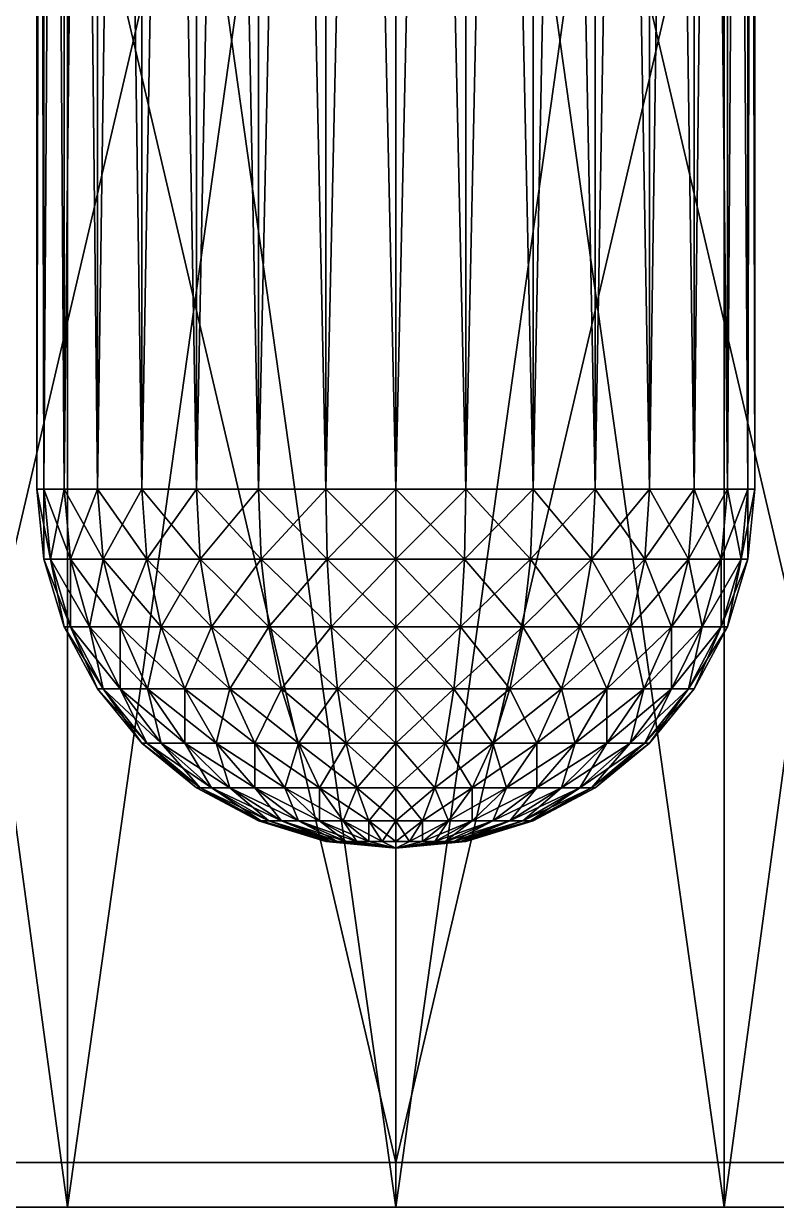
# Model space of a CAD drawing. Header units: millimetres. Extents: x -510 to 550, y -577 to 577.
# Drawn here: x -406.6 to -373, y -452 to -399.3 of the extents above; entities that cross this region are included whole.
import ezdxf

# ---------------------------------------------------------------- set-up
doc = ezdxf.new("R2010")
doc.units = ezdxf.units.MM
for name, color, linetype, true_color in [('structure_right_rear_axle', 7, 'Continuous', 0x5c6b75), ('wheel_rear_right_visual_0', 7, 'Continuous', 0x14171a), ('wheel_rear_right_visual_1', 7, 'Continuous', 0x7a858c)]:
    doc.layers.add(name, color=color, linetype=linetype, true_color=true_color)

msp = doc.modelspace()

# ---------------------------------------------------------------- linework, layer by layer
at = {"layer": 'structure_right_rear_axle', "true_color": 0x5c6b75}
for points in [[(-405.693, -420, -283.121), (-406, -420, -280), (-406, -280, -280)], [(-405.693, -420, -283.121), (-406, -280, -280), (-405.693, -280, -283.121)], [(-406, -420, -280), (-405.693, -420, -276.879), (-405.693, -280, -276.879)], [(-406, -420, -280), (-405.693, -280, -276.879), (-406, -280, -280)], [(-404.782, -420, -286.123), (-405.693, -420, -283.121), (-405.693, -280, -283.121)], [(-404.782, -420, -286.123), (-405.693, -280, -283.121), (-404.782, -280, -286.123)], [(-405.693, -420, -276.879), (-404.782, -420, -273.877), (-404.782, -280, -273.877)], [(-405.693, -420, -276.879), (-404.782, -280, -273.877), (-405.693, -280, -276.879)], [(-403.304, -420, -288.889), (-404.782, -420, -286.123), (-404.782, -280, -286.123)], [(-403.304, -420, -288.889), (-404.782, -280, -286.123), (-403.304, -280, -288.889)], [(-404.782, -420, -273.877), (-403.304, -420, -271.111), (-403.304, -280, -271.111)], [(-404.782, -420, -273.877), (-403.304, -280, -271.111), (-404.782, -280, -273.877)], [(-401.314, -420, -291.314), (-403.304, -420, -288.889), (-403.304, -280, -288.889)], [(-401.314, -420, -291.314), (-403.304, -280, -288.889), (-401.314, -280, -291.314)], [(-403.304, -420, -271.111), (-401.314, -420, -268.686), (-401.314, -280, -268.686)], [(-403.304, -420, -271.111), (-401.314, -280, -268.686), (-403.304, -280, -271.111)], [(-398.889, -420, -293.304), (-401.314, -420, -291.314), (-401.314, -280, -291.314)], [(-398.889, -420, -293.304), (-401.314, -280, -291.314), (-398.889, -280, -293.304)], [(-401.314, -420, -268.686), (-398.889, -420, -266.696), (-398.889, -280, -266.696)], [(-401.314, -420, -268.686), (-398.889, -280, -266.696), (-401.314, -280, -268.686)], [(-396.123, -420, -294.782), (-398.889, -420, -293.304), (-398.889, -280, -293.304)], [(-396.123, -420, -294.782), (-398.889, -280, -293.304), (-396.123, -280, -294.782)], [(-398.889, -420, -266.696), (-396.123, -420, -265.218), (-396.123, -280, -265.218)], [(-398.889, -420, -266.696), (-396.123, -280, -265.218), (-398.889, -280, -266.696)], [(-393.121, -420, -295.693), (-396.123, -420, -294.782), (-396.123, -280, -294.782)], [(-393.121, -420, -295.693), (-396.123, -280, -294.782), (-393.121, -280, -295.693)], [(-396.123, -420, -265.218), (-393.121, -420, -264.307), (-393.121, -280, -264.307)], [(-396.123, -420, -265.218), (-393.121, -280, -264.307), (-396.123, -280, -265.218)], [(-390, -420, -296), (-393.121, -420, -295.693), (-393.121, -280, -295.693)], [(-390, -420, -296), (-393.121, -280, -295.693), (-390, -280, -296)], [(-393.121, -420, -264.307), (-390, -420, -264), (-390, -280, -264)], [(-393.121, -420, -264.307), (-390, -280, -264), (-393.121, -280, -264.307)], [(-386.879, -420, -295.693), (-390, -420, -296), (-390, -280, -296)], [(-386.879, -420, -295.693), (-390, -280, -296), (-386.879, -280, -295.693)], [(-390, -420, -264), (-386.879, -420, -264.307), (-386.879, -280, -264.307)], [(-390, -420, -264), (-386.879, -280, -264.307), (-390, -280, -264)], [(-383.877, -420, -294.782), (-386.879, -420, -295.693), (-386.879, -280, -295.693)], [(-383.877, -420, -294.782), (-386.879, -280, -295.693), (-383.877, -280, -294.782)], [(-386.879, -420, -264.307), (-383.877, -420, -265.218), (-383.877, -280, -265.218)], [(-386.879, -420, -264.307), (-383.877, -280, -265.218), (-386.879, -280, -264.307)], [(-381.111, -420, -293.304), (-383.877, -420, -294.782), (-383.877, -280, -294.782)], [(-381.111, -420, -293.304), (-383.877, -280, -294.782), (-381.111, -280, -293.304)], [(-383.877, -420, -265.218), (-381.111, -420, -266.696), (-381.111, -280, -266.696)], [(-383.877, -420, -265.218), (-381.111, -280, -266.696), (-383.877, -280, -265.218)], [(-378.686, -420, -291.314), (-381.111, -420, -293.304), (-381.111, -280, -293.304)], [(-378.686, -420, -291.314), (-381.111, -280, -293.304), (-378.686, -280, -291.314)], [(-381.111, -420, -266.696), (-378.686, -420, -268.686), (-378.686, -280, -268.686)], [(-381.111, -420, -266.696), (-378.686, -280, -268.686), (-381.111, -280, -266.696)], [(-376.696, -420, -288.889), (-378.686, -420, -291.314), (-378.686, -280, -291.314)], [(-376.696, -420, -288.889), (-378.686, -280, -291.314), (-376.696, -280, -288.889)], [(-378.686, -420, -268.686), (-376.696, -420, -271.111), (-376.696, -280, -271.111)], [(-378.686, -420, -268.686), (-376.696, -280, -271.111), (-378.686, -280, -268.686)], [(-375.218, -420, -286.123), (-376.696, -420, -288.889), (-376.696, -280, -288.889)], [(-375.218, -420, -286.123), (-376.696, -280, -288.889), (-375.218, -280, -286.123)], [(-376.696, -420, -271.111), (-375.218, -420, -273.877), (-375.218, -280, -273.877)], [(-376.696, -420, -271.111), (-375.218, -280, -273.877), (-376.696, -280, -271.111)], [(-374.307, -420, -283.121), (-375.218, -420, -286.123), (-375.218, -280, -286.123)], [(-374.307, -420, -283.121), (-375.218, -280, -286.123), (-374.307, -280, -283.121)], [(-375.218, -420, -273.877), (-374.307, -420, -276.879), (-374.307, -280, -276.879)], [(-375.218, -420, -273.877), (-374.307, -280, -276.879), (-375.218, -280, -273.877)], [(-374, -420, -280), (-374.307, -420, -283.121), (-374.307, -280, -283.121)], [(-374, -420, -280), (-374.307, -280, -283.121), (-374, -280, -280)], [(-374.307, -420, -276.879), (-374, -420, -280), (-374, -280, -280)], [(-374.307, -420, -276.879), (-374, -280, -280), (-374.307, -280, -276.879)], [(-405.391, -423.121, -283.061), (-405.693, -423.121, -280), (-406, -420, -280)], [(-405.391, -423.121, -283.061), (-406, -420, -280), (-405.693, -420, -283.121)], [(-405.693, -423.121, -280), (-405.693, -420, -276.879), (-406, -420, -280)], [(-404.498, -423.121, -286.005), (-405.391, -423.121, -283.061), (-405.693, -420, -283.121)], [(-404.498, -423.121, -286.005), (-405.693, -420, -283.121), (-404.782, -420, -286.123)], [(-405.693, -423.121, -280), (-405.391, -423.121, -276.939), (-405.693, -420, -276.879)], [(-405.391, -423.121, -276.939), (-404.782, -420, -273.877), (-405.693, -420, -276.879)], [(-405.391, -423.121, -276.939), (-404.498, -423.121, -273.995), (-404.782, -420, -273.877)], [(-403.048, -423.121, -288.718), (-404.498, -423.121, -286.005), (-404.782, -420, -286.123)], [(-403.048, -423.121, -288.718), (-404.782, -420, -286.123), (-403.304, -420, -288.889)], [(-404.498, -423.121, -273.995), (-403.304, -420, -271.111), (-404.782, -420, -273.877)], [(-404.498, -423.121, -273.995), (-403.048, -423.121, -271.282), (-403.304, -420, -271.111)], [(-401.096, -423.121, -291.096), (-403.048, -423.121, -288.718), (-403.304, -420, -288.889)], [(-401.096, -423.121, -291.096), (-403.304, -420, -288.889), (-401.314, -420, -291.314)], [(-403.048, -423.121, -271.282), (-401.314, -420, -268.686), (-403.304, -420, -271.111)], [(-403.048, -423.121, -271.282), (-401.096, -423.121, -268.904), (-401.314, -420, -268.686)], [(-398.718, -423.121, -293.048), (-401.096, -423.121, -291.096), (-401.314, -420, -291.314)], [(-398.718, -423.121, -293.048), (-401.314, -420, -291.314), (-398.889, -420, -293.304)], [(-401.096, -423.121, -268.904), (-398.889, -420, -266.696), (-401.314, -420, -268.686)], [(-401.096, -423.121, -268.904), (-398.718, -423.121, -266.952), (-398.889, -420, -266.696)], [(-396.005, -423.121, -294.498), (-398.718, -423.121, -293.048), (-398.889, -420, -293.304)], [(-396.005, -423.121, -294.498), (-398.889, -420, -293.304), (-396.123, -420, -294.782)], [(-398.718, -423.121, -266.952), (-396.123, -420, -265.218), (-398.889, -420, -266.696)], [(-398.718, -423.121, -266.952), (-396.005, -423.121, -265.502), (-396.123, -420, -265.218)], [(-393.061, -423.121, -295.391), (-396.005, -423.121, -294.498), (-396.123, -420, -294.782)], [(-393.061, -423.121, -295.391), (-396.123, -420, -294.782), (-393.121, -420, -295.693)], [(-396.005, -423.121, -265.502), (-393.121, -420, -264.307), (-396.123, -420, -265.218)], [(-396.005, -423.121, -265.502), (-393.061, -423.121, -264.609), (-393.121, -420, -264.307)], [(-390, -423.121, -295.693), (-393.061, -423.121, -295.391), (-393.121, -420, -295.693)], [(-390, -423.121, -295.693), (-393.121, -420, -295.693), (-390, -420, -296)], [(-393.061, -423.121, -264.609), (-390, -420, -264), (-393.121, -420, -264.307)], [(-393.061, -423.121, -264.609), (-390, -423.121, -264.307), (-390, -420, -264)], [(-386.939, -423.121, -295.391), (-390, -423.121, -295.693), (-390, -420, -296)], [(-386.939, -423.121, -295.391), (-390, -420, -296), (-386.879, -420, -295.693)], [(-390, -423.121, -264.307), (-386.939, -423.121, -264.609), (-386.879, -420, -264.307)], [(-390, -423.121, -264.307), (-386.879, -420, -264.307), (-390, -420, -264)], [(-383.995, -423.121, -294.498), (-386.939, -423.121, -295.391), (-386.879, -420, -295.693)], [(-386.939, -423.121, -264.609), (-383.995, -423.121, -265.502), (-383.877, -420, -265.218)], [(-386.939, -423.121, -264.609), (-383.877, -420, -265.218), (-386.879, -420, -264.307)], [(-383.995, -423.121, -294.498), (-386.879, -420, -295.693), (-383.877, -420, -294.782)], [(-381.282, -423.121, -293.048), (-383.995, -423.121, -294.498), (-383.877, -420, -294.782)], [(-383.995, -423.121, -265.502), (-381.282, -423.121, -266.952), (-381.111, -420, -266.696)], [(-383.995, -423.121, -265.502), (-381.111, -420, -266.696), (-383.877, -420, -265.218)], [(-381.282, -423.121, -293.048), (-383.877, -420, -294.782), (-381.111, -420, -293.304)], [(-378.904, -423.121, -291.096), (-381.282, -423.121, -293.048), (-381.111, -420, -293.304)], [(-381.282, -423.121, -266.952), (-378.904, -423.121, -268.904), (-378.686, -420, -268.686)], [(-381.282, -423.121, -266.952), (-378.686, -420, -268.686), (-381.111, -420, -266.696)], [(-378.904, -423.121, -291.096), (-381.111, -420, -293.304), (-378.686, -420, -291.314)], [(-376.952, -423.121, -288.718), (-378.904, -423.121, -291.096), (-378.686, -420, -291.314)], [(-378.904, -423.121, -268.904), (-376.952, -423.121, -271.282), (-376.696, -420, -271.111)], [(-378.904, -423.121, -268.904), (-376.696, -420, -271.111), (-378.686, -420, -268.686)], [(-376.952, -423.121, -288.718), (-378.686, -420, -291.314), (-376.696, -420, -288.889)], [(-375.502, -423.121, -286.005), (-376.952, -423.121, -288.718), (-376.696, -420, -288.889)], [(-376.952, -423.121, -271.282), (-375.502, -423.121, -273.995), (-375.218, -420, -273.877)], [(-376.952, -423.121, -271.282), (-375.218, -420, -273.877), (-376.696, -420, -271.111)], [(-375.502, -423.121, -286.005), (-376.696, -420, -288.889), (-375.218, -420, -286.123)], [(-374.609, -423.121, -283.061), (-375.502, -423.121, -286.005), (-375.218, -420, -286.123)], [(-375.502, -423.121, -273.995), (-374.609, -423.121, -276.939), (-374.307, -420, -276.879)], [(-375.502, -423.121, -273.995), (-374.307, -420, -276.879), (-375.218, -420, -273.877)], [(-374.609, -423.121, -283.061), (-375.218, -420, -286.123), (-374.307, -420, -283.121)], [(-374.307, -423.121, -280), (-374.609, -423.121, -283.061), (-374.307, -420, -283.121)], [(-374.609, -423.121, -276.939), (-374.307, -423.121, -280), (-374, -420, -280)], [(-374.609, -423.121, -276.939), (-374, -420, -280), (-374.307, -420, -276.879)], [(-374.307, -423.121, -280), (-374.307, -420, -283.121), (-374, -420, -280)], [(-404.498, -426.123, -282.884), (-404.782, -426.123, -280), (-405.693, -423.121, -280)], [(-404.498, -426.123, -282.884), (-405.693, -423.121, -280), (-405.391, -423.121, -283.061)], [(-404.782, -426.123, -280), (-405.391, -423.121, -276.939), (-405.693, -423.121, -280)], [(-403.657, -426.123, -285.657), (-404.498, -426.123, -282.884), (-405.391, -423.121, -283.061)], [(-403.657, -426.123, -285.657), (-405.391, -423.121, -283.061), (-404.498, -423.121, -286.005)], [(-404.782, -426.123, -280), (-404.498, -426.123, -277.116), (-405.391, -423.121, -276.939)], [(-404.498, -426.123, -277.116), (-404.498, -423.121, -273.995), (-405.391, -423.121, -276.939)], [(-402.291, -426.123, -288.212), (-403.657, -426.123, -285.657), (-404.498, -423.121, -286.005)], [(-402.291, -426.123, -288.212), (-404.498, -423.121, -286.005), (-403.048, -423.121, -288.718)], [(-404.498, -426.123, -277.116), (-403.657, -426.123, -274.343), (-404.498, -423.121, -273.995)], [(-403.657, -426.123, -274.343), (-403.048, -423.121, -271.282), (-404.498, -423.121, -273.995)], [(-403.657, -426.123, -274.343), (-402.291, -426.123, -271.788), (-403.048, -423.121, -271.282)], [(-400.453, -426.123, -290.453), (-402.291, -426.123, -288.212), (-403.048, -423.121, -288.718)], [(-400.453, -426.123, -290.453), (-403.048, -423.121, -288.718), (-401.096, -423.121, -291.096)], [(-402.291, -426.123, -271.788), (-401.096, -423.121, -268.904), (-403.048, -423.121, -271.282)], [(-402.291, -426.123, -271.788), (-400.453, -426.123, -269.547), (-401.096, -423.121, -268.904)], [(-398.212, -426.123, -292.291), (-400.453, -426.123, -290.453), (-401.096, -423.121, -291.096)], [(-398.212, -426.123, -292.291), (-401.096, -423.121, -291.096), (-398.718, -423.121, -293.048)], [(-400.453, -426.123, -269.547), (-398.718, -423.121, -266.952), (-401.096, -423.121, -268.904)], [(-400.453, -426.123, -269.547), (-398.212, -426.123, -267.709), (-398.718, -423.121, -266.952)], [(-395.657, -426.123, -293.657), (-398.212, -426.123, -292.291), (-398.718, -423.121, -293.048)], [(-395.657, -426.123, -293.657), (-398.718, -423.121, -293.048), (-396.005, -423.121, -294.498)], [(-398.212, -426.123, -267.709), (-396.005, -423.121, -265.502), (-398.718, -423.121, -266.952)], [(-398.212, -426.123, -267.709), (-395.657, -426.123, -266.343), (-396.005, -423.121, -265.502)], [(-392.884, -426.123, -294.498), (-395.657, -426.123, -293.657), (-396.005, -423.121, -294.498)], [(-392.884, -426.123, -294.498), (-396.005, -423.121, -294.498), (-393.061, -423.121, -295.391)], [(-395.657, -426.123, -266.343), (-393.061, -423.121, -264.609), (-396.005, -423.121, -265.502)], [(-395.657, -426.123, -266.343), (-392.884, -426.123, -265.502), (-393.061, -423.121, -264.609)], [(-390, -426.123, -294.782), (-392.884, -426.123, -294.498), (-393.061, -423.121, -295.391)], [(-390, -426.123, -294.782), (-393.061, -423.121, -295.391), (-390, -423.121, -295.693)], [(-392.884, -426.123, -265.502), (-390, -423.121, -264.307), (-393.061, -423.121, -264.609)], [(-392.884, -426.123, -265.502), (-390, -426.123, -265.218), (-390, -423.121, -264.307)], [(-387.116, -426.123, -294.498), (-390, -426.123, -294.782), (-390, -423.121, -295.693)], [(-387.116, -426.123, -294.498), (-390, -423.121, -295.693), (-386.939, -423.121, -295.391)], [(-390, -426.123, -265.218), (-387.116, -426.123, -265.502), (-386.939, -423.121, -264.609)], [(-390, -426.123, -265.218), (-386.939, -423.121, -264.609), (-390, -423.121, -264.307)], [(-384.343, -426.123, -293.657), (-387.116, -426.123, -294.498), (-386.939, -423.121, -295.391)], [(-387.116, -426.123, -265.502), (-384.343, -426.123, -266.343), (-383.995, -423.121, -265.502)], [(-387.116, -426.123, -265.502), (-383.995, -423.121, -265.502), (-386.939, -423.121, -264.609)], [(-384.343, -426.123, -293.657), (-386.939, -423.121, -295.391), (-383.995, -423.121, -294.498)], [(-381.788, -426.123, -292.291), (-384.343, -426.123, -293.657), (-383.995, -423.121, -294.498)], [(-384.343, -426.123, -266.343), (-381.788, -426.123, -267.709), (-381.282, -423.121, -266.952)], [(-384.343, -426.123, -266.343), (-381.282, -423.121, -266.952), (-383.995, -423.121, -265.502)], [(-381.788, -426.123, -292.291), (-383.995, -423.121, -294.498), (-381.282, -423.121, -293.048)], [(-379.547, -426.123, -290.453), (-381.788, -426.123, -292.291), (-381.282, -423.121, -293.048)], [(-381.788, -426.123, -267.709), (-379.547, -426.123, -269.547), (-378.904, -423.121, -268.904)], [(-381.788, -426.123, -267.709), (-378.904, -423.121, -268.904), (-381.282, -423.121, -266.952)], [(-379.547, -426.123, -290.453), (-381.282, -423.121, -293.048), (-378.904, -423.121, -291.096)], [(-377.709, -426.123, -288.212), (-379.547, -426.123, -290.453), (-378.904, -423.121, -291.096)], [(-379.547, -426.123, -269.547), (-377.709, -426.123, -271.788), (-376.952, -423.121, -271.282)], [(-379.547, -426.123, -269.547), (-376.952, -423.121, -271.282), (-378.904, -423.121, -268.904)], [(-377.709, -426.123, -288.212), (-378.904, -423.121, -291.096), (-376.952, -423.121, -288.718)], [(-376.343, -426.123, -285.657), (-377.709, -426.123, -288.212), (-376.952, -423.121, -288.718)], [(-377.709, -426.123, -271.788), (-376.343, -426.123, -274.343), (-375.502, -423.121, -273.995)], [(-377.709, -426.123, -271.788), (-375.502, -423.121, -273.995), (-376.952, -423.121, -271.282)], [(-376.343, -426.123, -285.657), (-376.952, -423.121, -288.718), (-375.502, -423.121, -286.005)], [(-375.502, -426.123, -282.884), (-376.343, -426.123, -285.657), (-375.502, -423.121, -286.005)], [(-376.343, -426.123, -274.343), (-375.502, -426.123, -277.116), (-374.609, -423.121, -276.939)], [(-376.343, -426.123, -274.343), (-374.609, -423.121, -276.939), (-375.502, -423.121, -273.995)], [(-375.218, -426.123, -280), (-375.502, -426.123, -282.884), (-374.609, -423.121, -283.061)], [(-375.502, -426.123, -282.884), (-375.502, -423.121, -286.005), (-374.609, -423.121, -283.061)], [(-375.502, -426.123, -277.116), (-375.218, -426.123, -280), (-374.307, -423.121, -280)], [(-375.502, -426.123, -277.116), (-374.307, -423.121, -280), (-374.609, -423.121, -276.939)], [(-375.218, -426.123, -280), (-374.609, -423.121, -283.061), (-374.307, -423.121, -280)], [(-403.048, -428.889, -282.595), (-403.304, -428.889, -280), (-404.782, -426.123, -280)], [(-403.048, -428.889, -282.595), (-404.782, -426.123, -280), (-404.498, -426.123, -282.884)], [(-403.304, -428.889, -280), (-404.498, -426.123, -277.116), (-404.782, -426.123, -280)], [(-402.291, -428.889, -285.091), (-403.048, -428.889, -282.595), (-404.498, -426.123, -282.884)], [(-402.291, -428.889, -285.091), (-404.498, -426.123, -282.884), (-403.657, -426.123, -285.657)], [(-403.304, -428.889, -280), (-403.048, -428.889, -277.405), (-404.498, -426.123, -277.116)], [(-403.048, -428.889, -277.405), (-403.657, -426.123, -274.343), (-404.498, -426.123, -277.116)], [(-401.061, -428.889, -287.391), (-402.291, -428.889, -285.091), (-403.657, -426.123, -285.657)], [(-401.061, -428.889, -287.391), (-403.657, -426.123, -285.657), (-402.291, -426.123, -288.212)], [(-403.048, -428.889, -277.405), (-402.291, -428.889, -274.909), (-403.657, -426.123, -274.343)], [(-402.291, -428.889, -274.909), (-402.291, -426.123, -271.788), (-403.657, -426.123, -274.343)], [(-399.407, -428.889, -289.407), (-401.061, -428.889, -287.391), (-402.291, -426.123, -288.212)], [(-399.407, -428.889, -289.407), (-402.291, -426.123, -288.212), (-400.453, -426.123, -290.453)], [(-402.291, -428.889, -274.909), (-401.061, -428.889, -272.609), (-402.291, -426.123, -271.788)], [(-401.061, -428.889, -272.609), (-400.453, -426.123, -269.547), (-402.291, -426.123, -271.788)], [(-401.061, -428.889, -272.609), (-399.407, -428.889, -270.593), (-400.453, -426.123, -269.547)], [(-397.391, -428.889, -291.061), (-399.407, -428.889, -289.407), (-400.453, -426.123, -290.453)], [(-397.391, -428.889, -291.061), (-400.453, -426.123, -290.453), (-398.212, -426.123, -292.291)], [(-399.407, -428.889, -270.593), (-398.212, -426.123, -267.709), (-400.453, -426.123, -269.547)], [(-399.407, -428.889, -270.593), (-397.391, -428.889, -268.939), (-398.212, -426.123, -267.709)], [(-395.091, -428.889, -292.291), (-397.391, -428.889, -291.061), (-398.212, -426.123, -292.291)], [(-395.091, -428.889, -292.291), (-398.212, -426.123, -292.291), (-395.657, -426.123, -293.657)], [(-397.391, -428.889, -268.939), (-395.657, -426.123, -266.343), (-398.212, -426.123, -267.709)], [(-397.391, -428.889, -268.939), (-395.091, -428.889, -267.709), (-395.657, -426.123, -266.343)], [(-392.595, -428.889, -293.048), (-395.091, -428.889, -292.291), (-395.657, -426.123, -293.657)], [(-392.595, -428.889, -293.048), (-395.657, -426.123, -293.657), (-392.884, -426.123, -294.498)], [(-395.091, -428.889, -267.709), (-392.884, -426.123, -265.502), (-395.657, -426.123, -266.343)], [(-395.091, -428.889, -267.709), (-392.595, -428.889, -266.952), (-392.884, -426.123, -265.502)], [(-390, -428.889, -293.304), (-392.595, -428.889, -293.048), (-392.884, -426.123, -294.498)], [(-390, -428.889, -293.304), (-392.884, -426.123, -294.498), (-390, -426.123, -294.782)], [(-392.595, -428.889, -266.952), (-390, -426.123, -265.218), (-392.884, -426.123, -265.502)], [(-392.595, -428.889, -266.952), (-390, -428.889, -266.696), (-390, -426.123, -265.218)], [(-387.405, -428.889, -293.048), (-390, -428.889, -293.304), (-390, -426.123, -294.782)], [(-387.405, -428.889, -293.048), (-390, -426.123, -294.782), (-387.116, -426.123, -294.498)], [(-390, -428.889, -266.696), (-387.405, -428.889, -266.952), (-387.116, -426.123, -265.502)], [(-390, -428.889, -266.696), (-387.116, -426.123, -265.502), (-390, -426.123, -265.218)], [(-384.909, -428.889, -292.291), (-387.405, -428.889, -293.048), (-387.116, -426.123, -294.498)], [(-387.405, -428.889, -266.952), (-384.909, -428.889, -267.709), (-384.343, -426.123, -266.343)], [(-387.405, -428.889, -266.952), (-384.343, -426.123, -266.343), (-387.116, -426.123, -265.502)], [(-384.909, -428.889, -292.291), (-387.116, -426.123, -294.498), (-384.343, -426.123, -293.657)], [(-382.609, -428.889, -291.061), (-384.909, -428.889, -292.291), (-384.343, -426.123, -293.657)], [(-384.909, -428.889, -267.709), (-382.609, -428.889, -268.939), (-381.788, -426.123, -267.709)], [(-384.909, -428.889, -267.709), (-381.788, -426.123, -267.709), (-384.343, -426.123, -266.343)], [(-382.609, -428.889, -291.061), (-384.343, -426.123, -293.657), (-381.788, -426.123, -292.291)], [(-380.593, -428.889, -289.407), (-382.609, -428.889, -291.061), (-381.788, -426.123, -292.291)], [(-382.609, -428.889, -268.939), (-380.593, -428.889, -270.593), (-379.547, -426.123, -269.547)], [(-382.609, -428.889, -268.939), (-379.547, -426.123, -269.547), (-381.788, -426.123, -267.709)], [(-380.593, -428.889, -289.407), (-381.788, -426.123, -292.291), (-379.547, -426.123, -290.453)], [(-378.939, -428.889, -287.391), (-380.593, -428.889, -289.407), (-379.547, -426.123, -290.453)], [(-380.593, -428.889, -270.593), (-378.939, -428.889, -272.609), (-377.709, -426.123, -271.788)], [(-380.593, -428.889, -270.593), (-377.709, -426.123, -271.788), (-379.547, -426.123, -269.547)], [(-378.939, -428.889, -287.391), (-379.547, -426.123, -290.453), (-377.709, -426.123, -288.212)], [(-377.709, -428.889, -285.091), (-378.939, -428.889, -287.391), (-377.709, -426.123, -288.212)], [(-378.939, -428.889, -272.609), (-377.709, -428.889, -274.909), (-376.343, -426.123, -274.343)], [(-378.939, -428.889, -272.609), (-376.343, -426.123, -274.343), (-377.709, -426.123, -271.788)], [(-376.952, -428.889, -282.595), (-377.709, -428.889, -285.091), (-376.343, -426.123, -285.657)], [(-377.709, -428.889, -285.091), (-377.709, -426.123, -288.212), (-376.343, -426.123, -285.657)], [(-377.709, -428.889, -274.909), (-376.952, -428.889, -277.405), (-375.502, -426.123, -277.116)], [(-377.709, -428.889, -274.909), (-375.502, -426.123, -277.116), (-376.343, -426.123, -274.343)], [(-376.696, -428.889, -280), (-376.952, -428.889, -282.595), (-375.502, -426.123, -282.884)], [(-376.952, -428.889, -282.595), (-376.343, -426.123, -285.657), (-375.502, -426.123, -282.884)], [(-376.952, -428.889, -277.405), (-376.696, -428.889, -280), (-375.218, -426.123, -280)], [(-376.952, -428.889, -277.405), (-375.218, -426.123, -280), (-375.502, -426.123, -277.116)], [(-376.696, -428.889, -280), (-375.502, -426.123, -282.884), (-375.218, -426.123, -280)], [(-401.096, -431.314, -282.207), (-401.314, -431.314, -280), (-403.304, -428.889, -280)], [(-401.096, -431.314, -282.207), (-403.304, -428.889, -280), (-403.048, -428.889, -282.595)], [(-401.314, -431.314, -280), (-403.048, -428.889, -277.405), (-403.304, -428.889, -280)], [(-400.453, -431.314, -284.33), (-401.096, -431.314, -282.207), (-403.048, -428.889, -282.595)], [(-400.453, -431.314, -284.33), (-403.048, -428.889, -282.595), (-402.291, -428.889, -285.091)], [(-401.314, -431.314, -280), (-401.096, -431.314, -277.793), (-403.048, -428.889, -277.405)], [(-401.096, -431.314, -277.793), (-402.291, -428.889, -274.909), (-403.048, -428.889, -277.405)], [(-399.407, -431.314, -286.286), (-400.453, -431.314, -284.33), (-402.291, -428.889, -285.091)], [(-399.407, -431.314, -286.286), (-402.291, -428.889, -285.091), (-401.061, -428.889, -287.391)], [(-401.096, -431.314, -277.793), (-400.453, -431.314, -275.67), (-402.291, -428.889, -274.909)], [(-400.453, -431.314, -275.67), (-401.061, -428.889, -272.609), (-402.291, -428.889, -274.909)], [(-398, -431.314, -288), (-399.407, -431.314, -286.286), (-401.061, -428.889, -287.391)], [(-398, -431.314, -288), (-401.061, -428.889, -287.391), (-399.407, -428.889, -289.407)], [(-400.453, -431.314, -275.67), (-399.407, -431.314, -273.714), (-401.061, -428.889, -272.609)], [(-399.407, -431.314, -273.714), (-399.407, -428.889, -270.593), (-401.061, -428.889, -272.609)], [(-396.286, -431.314, -289.407), (-398, -431.314, -288), (-399.407, -428.889, -289.407)], [(-396.286, -431.314, -289.407), (-399.407, -428.889, -289.407), (-397.391, -428.889, -291.061)], [(-399.407, -431.314, -273.714), (-398, -431.314, -272), (-399.407, -428.889, -270.593)], [(-398, -431.314, -272), (-397.391, -428.889, -268.939), (-399.407, -428.889, -270.593)], [(-398, -431.314, -272), (-396.286, -431.314, -270.593), (-397.391, -428.889, -268.939)], [(-394.33, -431.314, -290.453), (-396.286, -431.314, -289.407), (-397.391, -428.889, -291.061)], [(-394.33, -431.314, -290.453), (-397.391, -428.889, -291.061), (-395.091, -428.889, -292.291)], [(-396.286, -431.314, -270.593), (-395.091, -428.889, -267.709), (-397.391, -428.889, -268.939)], [(-396.286, -431.314, -270.593), (-394.33, -431.314, -269.547), (-395.091, -428.889, -267.709)], [(-392.207, -431.314, -291.096), (-394.33, -431.314, -290.453), (-395.091, -428.889, -292.291)], [(-392.207, -431.314, -291.096), (-395.091, -428.889, -292.291), (-392.595, -428.889, -293.048)], [(-394.33, -431.314, -269.547), (-392.595, -428.889, -266.952), (-395.091, -428.889, -267.709)], [(-394.33, -431.314, -269.547), (-392.207, -431.314, -268.904), (-392.595, -428.889, -266.952)], [(-390, -431.314, -291.314), (-392.207, -431.314, -291.096), (-392.595, -428.889, -293.048)], [(-390, -431.314, -291.314), (-392.595, -428.889, -293.048), (-390, -428.889, -293.304)], [(-392.207, -431.314, -268.904), (-390, -428.889, -266.696), (-392.595, -428.889, -266.952)], [(-392.207, -431.314, -268.904), (-390, -431.314, -268.686), (-390, -428.889, -266.696)], [(-387.793, -431.314, -291.096), (-390, -431.314, -291.314), (-390, -428.889, -293.304)], [(-387.793, -431.314, -291.096), (-390, -428.889, -293.304), (-387.405, -428.889, -293.048)], [(-390, -431.314, -268.686), (-387.793, -431.314, -268.904), (-387.405, -428.889, -266.952)], [(-390, -431.314, -268.686), (-387.405, -428.889, -266.952), (-390, -428.889, -266.696)], [(-385.67, -431.314, -290.453), (-387.793, -431.314, -291.096), (-387.405, -428.889, -293.048)], [(-387.793, -431.314, -268.904), (-385.67, -431.314, -269.547), (-384.909, -428.889, -267.709)], [(-387.793, -431.314, -268.904), (-384.909, -428.889, -267.709), (-387.405, -428.889, -266.952)], [(-385.67, -431.314, -290.453), (-387.405, -428.889, -293.048), (-384.909, -428.889, -292.291)], [(-383.714, -431.314, -289.407), (-385.67, -431.314, -290.453), (-384.909, -428.889, -292.291)], [(-385.67, -431.314, -269.547), (-383.714, -431.314, -270.593), (-382.609, -428.889, -268.939)], [(-385.67, -431.314, -269.547), (-382.609, -428.889, -268.939), (-384.909, -428.889, -267.709)], [(-383.714, -431.314, -289.407), (-384.909, -428.889, -292.291), (-382.609, -428.889, -291.061)], [(-382, -431.314, -288), (-383.714, -431.314, -289.407), (-382.609, -428.889, -291.061)], [(-383.714, -431.314, -270.593), (-382, -431.314, -272), (-380.593, -428.889, -270.593)], [(-383.714, -431.314, -270.593), (-380.593, -428.889, -270.593), (-382.609, -428.889, -268.939)], [(-382, -431.314, -288), (-382.609, -428.889, -291.061), (-380.593, -428.889, -289.407)], [(-380.593, -431.314, -286.286), (-382, -431.314, -288), (-380.593, -428.889, -289.407)], [(-382, -431.314, -272), (-380.593, -431.314, -273.714), (-378.939, -428.889, -272.609)], [(-382, -431.314, -272), (-378.939, -428.889, -272.609), (-380.593, -428.889, -270.593)], [(-379.547, -431.314, -284.33), (-380.593, -431.314, -286.286), (-378.939, -428.889, -287.391)], [(-380.593, -431.314, -286.286), (-380.593, -428.889, -289.407), (-378.939, -428.889, -287.391)], [(-380.593, -431.314, -273.714), (-379.547, -431.314, -275.67), (-377.709, -428.889, -274.909)], [(-380.593, -431.314, -273.714), (-377.709, -428.889, -274.909), (-378.939, -428.889, -272.609)], [(-378.904, -431.314, -282.207), (-379.547, -431.314, -284.33), (-377.709, -428.889, -285.091)], [(-379.547, -431.314, -284.33), (-378.939, -428.889, -287.391), (-377.709, -428.889, -285.091)], [(-379.547, -431.314, -275.67), (-378.904, -431.314, -277.793), (-376.952, -428.889, -277.405)], [(-379.547, -431.314, -275.67), (-376.952, -428.889, -277.405), (-377.709, -428.889, -274.909)], [(-378.686, -431.314, -280), (-378.904, -431.314, -282.207), (-376.952, -428.889, -282.595)], [(-378.904, -431.314, -282.207), (-377.709, -428.889, -285.091), (-376.952, -428.889, -282.595)], [(-378.904, -431.314, -277.793), (-378.686, -431.314, -280), (-376.696, -428.889, -280)], [(-378.904, -431.314, -277.793), (-376.696, -428.889, -280), (-376.952, -428.889, -277.405)], [(-378.686, -431.314, -280), (-376.952, -428.889, -282.595), (-376.696, -428.889, -280)], [(-398.718, -433.304, -281.734), (-398.889, -433.304, -280), (-401.314, -431.314, -280)], [(-398.718, -433.304, -281.734), (-401.314, -431.314, -280), (-401.096, -431.314, -282.207)], [(-398.889, -433.304, -280), (-401.096, -431.314, -277.793), (-401.314, -431.314, -280)], [(-398.212, -433.304, -283.402), (-398.718, -433.304, -281.734), (-401.096, -431.314, -282.207)], [(-398.212, -433.304, -283.402), (-401.096, -431.314, -282.207), (-400.453, -431.314, -284.33)], [(-398.889, -433.304, -280), (-398.718, -433.304, -278.266), (-401.096, -431.314, -277.793)], [(-398.718, -433.304, -278.266), (-400.453, -431.314, -275.67), (-401.096, -431.314, -277.793)], [(-397.391, -433.304, -284.939), (-398.212, -433.304, -283.402), (-400.453, -431.314, -284.33)], [(-397.391, -433.304, -284.939), (-400.453, -431.314, -284.33), (-399.407, -431.314, -286.286)], [(-398.718, -433.304, -278.266), (-398.212, -433.304, -276.598), (-400.453, -431.314, -275.67)], [(-398.212, -433.304, -276.598), (-399.407, -431.314, -273.714), (-400.453, -431.314, -275.67)], [(-396.286, -433.304, -286.286), (-397.391, -433.304, -284.939), (-399.407, -431.314, -286.286)], [(-396.286, -433.304, -286.286), (-399.407, -431.314, -286.286), (-398, -431.314, -288)], [(-398.212, -433.304, -276.598), (-397.391, -433.304, -275.061), (-399.407, -431.314, -273.714)], [(-397.391, -433.304, -275.061), (-398, -431.314, -272), (-399.407, -431.314, -273.714)], [(-394.939, -433.304, -287.391), (-396.286, -433.304, -286.286), (-398, -431.314, -288)], [(-394.939, -433.304, -287.391), (-398, -431.314, -288), (-396.286, -431.314, -289.407)], [(-397.391, -433.304, -275.061), (-396.286, -433.304, -273.714), (-398, -431.314, -272)], [(-396.286, -433.304, -273.714), (-396.286, -431.314, -270.593), (-398, -431.314, -272)], [(-393.402, -433.304, -288.212), (-394.939, -433.304, -287.391), (-396.286, -431.314, -289.407)], [(-393.402, -433.304, -288.212), (-396.286, -431.314, -289.407), (-394.33, -431.314, -290.453)], [(-396.286, -433.304, -273.714), (-394.939, -433.304, -272.609), (-396.286, -431.314, -270.593)], [(-394.939, -433.304, -272.609), (-394.33, -431.314, -269.547), (-396.286, -431.314, -270.593)], [(-394.939, -433.304, -272.609), (-393.402, -433.304, -271.788), (-394.33, -431.314, -269.547)], [(-391.734, -433.304, -288.718), (-393.402, -433.304, -288.212), (-394.33, -431.314, -290.453)], [(-391.734, -433.304, -288.718), (-394.33, -431.314, -290.453), (-392.207, -431.314, -291.096)], [(-393.402, -433.304, -271.788), (-392.207, -431.314, -268.904), (-394.33, -431.314, -269.547)], [(-393.402, -433.304, -271.788), (-391.734, -433.304, -271.282), (-392.207, -431.314, -268.904)], [(-390, -433.304, -288.889), (-391.734, -433.304, -288.718), (-392.207, -431.314, -291.096)], [(-390, -433.304, -288.889), (-392.207, -431.314, -291.096), (-390, -431.314, -291.314)], [(-391.734, -433.304, -271.282), (-390, -431.314, -268.686), (-392.207, -431.314, -268.904)], [(-391.734, -433.304, -271.282), (-390, -433.304, -271.111), (-390, -431.314, -268.686)], [(-388.266, -433.304, -288.718), (-390, -433.304, -288.889), (-390, -431.314, -291.314)], [(-388.266, -433.304, -288.718), (-390, -431.314, -291.314), (-387.793, -431.314, -291.096)], [(-390, -433.304, -271.111), (-388.266, -433.304, -271.282), (-387.793, -431.314, -268.904)], [(-390, -433.304, -271.111), (-387.793, -431.314, -268.904), (-390, -431.314, -268.686)], [(-386.598, -433.304, -288.212), (-388.266, -433.304, -288.718), (-387.793, -431.314, -291.096)], [(-388.266, -433.304, -271.282), (-386.598, -433.304, -271.788), (-385.67, -431.314, -269.547)], [(-388.266, -433.304, -271.282), (-385.67, -431.314, -269.547), (-387.793, -431.314, -268.904)], [(-386.598, -433.304, -288.212), (-387.793, -431.314, -291.096), (-385.67, -431.314, -290.453)], [(-385.061, -433.304, -287.391), (-386.598, -433.304, -288.212), (-385.67, -431.314, -290.453)], [(-386.598, -433.304, -271.788), (-385.061, -433.304, -272.609), (-383.714, -431.314, -270.593)], [(-386.598, -433.304, -271.788), (-383.714, -431.314, -270.593), (-385.67, -431.314, -269.547)], [(-385.061, -433.304, -287.391), (-385.67, -431.314, -290.453), (-383.714, -431.314, -289.407)], [(-383.714, -433.304, -286.286), (-385.061, -433.304, -287.391), (-383.714, -431.314, -289.407)], [(-385.061, -433.304, -272.609), (-383.714, -433.304, -273.714), (-382, -431.314, -272)], [(-385.061, -433.304, -272.609), (-382, -431.314, -272), (-383.714, -431.314, -270.593)], [(-382.609, -433.304, -284.939), (-383.714, -433.304, -286.286), (-382, -431.314, -288)], [(-383.714, -433.304, -286.286), (-383.714, -431.314, -289.407), (-382, -431.314, -288)], [(-383.714, -433.304, -273.714), (-382.609, -433.304, -275.061), (-380.593, -431.314, -273.714)], [(-383.714, -433.304, -273.714), (-380.593, -431.314, -273.714), (-382, -431.314, -272)], [(-381.788, -433.304, -283.402), (-382.609, -433.304, -284.939), (-380.593, -431.314, -286.286)], [(-382.609, -433.304, -284.939), (-382, -431.314, -288), (-380.593, -431.314, -286.286)], [(-382.609, -433.304, -275.061), (-381.788, -433.304, -276.598), (-379.547, -431.314, -275.67)], [(-382.609, -433.304, -275.061), (-379.547, -431.314, -275.67), (-380.593, -431.314, -273.714)], [(-381.282, -433.304, -281.734), (-381.788, -433.304, -283.402), (-379.547, -431.314, -284.33)], [(-381.788, -433.304, -283.402), (-380.593, -431.314, -286.286), (-379.547, -431.314, -284.33)], [(-381.788, -433.304, -276.598), (-381.282, -433.304, -278.266), (-378.904, -431.314, -277.793)], [(-381.788, -433.304, -276.598), (-378.904, -431.314, -277.793), (-379.547, -431.314, -275.67)], [(-381.111, -433.304, -280), (-381.282, -433.304, -281.734), (-378.904, -431.314, -282.207)], [(-381.282, -433.304, -281.734), (-379.547, -431.314, -284.33), (-378.904, -431.314, -282.207)], [(-381.282, -433.304, -278.266), (-381.111, -433.304, -280), (-378.686, -431.314, -280)], [(-381.282, -433.304, -278.266), (-378.686, -431.314, -280), (-378.904, -431.314, -277.793)], [(-381.111, -433.304, -280), (-378.904, -431.314, -282.207), (-378.686, -431.314, -280)], [(-396.005, -434.782, -281.195), (-396.123, -434.782, -280), (-398.889, -433.304, -280)], [(-396.005, -434.782, -281.195), (-398.889, -433.304, -280), (-398.718, -433.304, -281.734)], [(-396.123, -434.782, -280), (-398.718, -433.304, -278.266), (-398.889, -433.304, -280)], [(-395.657, -434.782, -282.343), (-396.005, -434.782, -281.195), (-398.718, -433.304, -281.734)], [(-395.657, -434.782, -282.343), (-398.718, -433.304, -281.734), (-398.212, -433.304, -283.402)], [(-396.123, -434.782, -280), (-396.005, -434.782, -278.805), (-398.718, -433.304, -278.266)], [(-396.005, -434.782, -278.805), (-398.212, -433.304, -276.598), (-398.718, -433.304, -278.266)], [(-395.091, -434.782, -283.402), (-395.657, -434.782, -282.343), (-398.212, -433.304, -283.402)], [(-395.091, -434.782, -283.402), (-398.212, -433.304, -283.402), (-397.391, -433.304, -284.939)], [(-396.005, -434.782, -278.805), (-395.657, -434.782, -277.657), (-398.212, -433.304, -276.598)], [(-395.657, -434.782, -277.657), (-397.391, -433.304, -275.061), (-398.212, -433.304, -276.598)], [(-394.33, -434.782, -284.33), (-395.091, -434.782, -283.402), (-397.391, -433.304, -284.939)], [(-394.33, -434.782, -284.33), (-397.391, -433.304, -284.939), (-396.286, -433.304, -286.286)], [(-395.657, -434.782, -277.657), (-395.091, -434.782, -276.598), (-397.391, -433.304, -275.061)], [(-395.091, -434.782, -276.598), (-396.286, -433.304, -273.714), (-397.391, -433.304, -275.061)], [(-393.402, -434.782, -285.091), (-394.33, -434.782, -284.33), (-396.286, -433.304, -286.286)], [(-393.402, -434.782, -285.091), (-396.286, -433.304, -286.286), (-394.939, -433.304, -287.391)], [(-395.091, -434.782, -276.598), (-394.33, -434.782, -275.67), (-396.286, -433.304, -273.714)], [(-394.33, -434.782, -275.67), (-394.939, -433.304, -272.609), (-396.286, -433.304, -273.714)], [(-392.343, -434.782, -285.657), (-393.402, -434.782, -285.091), (-394.939, -433.304, -287.391)], [(-392.343, -434.782, -285.657), (-394.939, -433.304, -287.391), (-393.402, -433.304, -288.212)], [(-394.33, -434.782, -275.67), (-393.402, -434.782, -274.909), (-394.939, -433.304, -272.609)], [(-393.402, -434.782, -274.909), (-393.402, -433.304, -271.788), (-394.939, -433.304, -272.609)], [(-391.195, -434.782, -286.005), (-392.343, -434.782, -285.657), (-393.402, -433.304, -288.212)], [(-391.195, -434.782, -286.005), (-393.402, -433.304, -288.212), (-391.734, -433.304, -288.718)], [(-393.402, -434.782, -274.909), (-392.343, -434.782, -274.343), (-393.402, -433.304, -271.788)], [(-392.343, -434.782, -274.343), (-391.734, -433.304, -271.282), (-393.402, -433.304, -271.788)], [(-392.343, -434.782, -274.343), (-391.195, -434.782, -273.995), (-391.734, -433.304, -271.282)], [(-390, -434.782, -286.123), (-391.195, -434.782, -286.005), (-391.734, -433.304, -288.718)], [(-390, -434.782, -286.123), (-391.734, -433.304, -288.718), (-390, -433.304, -288.889)], [(-391.195, -434.782, -273.995), (-390, -433.304, -271.111), (-391.734, -433.304, -271.282)], [(-391.195, -434.782, -273.995), (-390, -434.782, -273.877), (-390, -433.304, -271.111)], [(-388.805, -434.782, -286.005), (-390, -434.782, -286.123), (-390, -433.304, -288.889)], [(-388.805, -434.782, -286.005), (-390, -433.304, -288.889), (-388.266, -433.304, -288.718)], [(-390, -434.782, -273.877), (-388.805, -434.782, -273.995), (-388.266, -433.304, -271.282)], [(-390, -434.782, -273.877), (-388.266, -433.304, -271.282), (-390, -433.304, -271.111)], [(-387.657, -434.782, -285.657), (-388.805, -434.782, -286.005), (-388.266, -433.304, -288.718)], [(-388.805, -434.782, -273.995), (-387.657, -434.782, -274.343), (-386.598, -433.304, -271.788)], [(-388.805, -434.782, -273.995), (-386.598, -433.304, -271.788), (-388.266, -433.304, -271.282)], [(-387.657, -434.782, -285.657), (-388.266, -433.304, -288.718), (-386.598, -433.304, -288.212)], [(-386.598, -434.782, -285.091), (-387.657, -434.782, -285.657), (-386.598, -433.304, -288.212)], [(-387.657, -434.782, -274.343), (-386.598, -434.782, -274.909), (-385.061, -433.304, -272.609)], [(-387.657, -434.782, -274.343), (-385.061, -433.304, -272.609), (-386.598, -433.304, -271.788)], [(-385.67, -434.782, -284.33), (-386.598, -434.782, -285.091), (-385.061, -433.304, -287.391)], [(-386.598, -434.782, -285.091), (-386.598, -433.304, -288.212), (-385.061, -433.304, -287.391)], [(-386.598, -434.782, -274.909), (-385.67, -434.782, -275.67), (-383.714, -433.304, -273.714)], [(-386.598, -434.782, -274.909), (-383.714, -433.304, -273.714), (-385.061, -433.304, -272.609)], [(-384.909, -434.782, -283.402), (-385.67, -434.782, -284.33), (-383.714, -433.304, -286.286)], [(-385.67, -434.782, -284.33), (-385.061, -433.304, -287.391), (-383.714, -433.304, -286.286)], [(-385.67, -434.782, -275.67), (-384.909, -434.782, -276.598), (-382.609, -433.304, -275.061)], [(-385.67, -434.782, -275.67), (-382.609, -433.304, -275.061), (-383.714, -433.304, -273.714)], [(-384.343, -434.782, -282.343), (-384.909, -434.782, -283.402), (-382.609, -433.304, -284.939)], [(-384.909, -434.782, -283.402), (-383.714, -433.304, -286.286), (-382.609, -433.304, -284.939)], [(-384.909, -434.782, -276.598), (-384.343, -434.782, -277.657), (-381.788, -433.304, -276.598)], [(-384.909, -434.782, -276.598), (-381.788, -433.304, -276.598), (-382.609, -433.304, -275.061)], [(-383.995, -434.782, -281.195), (-384.343, -434.782, -282.343), (-381.788, -433.304, -283.402)], [(-384.343, -434.782, -282.343), (-382.609, -433.304, -284.939), (-381.788, -433.304, -283.402)], [(-384.343, -434.782, -277.657), (-383.995, -434.782, -278.805), (-381.282, -433.304, -278.266)], [(-384.343, -434.782, -277.657), (-381.282, -433.304, -278.266), (-381.788, -433.304, -276.598)], [(-383.877, -434.782, -280), (-383.995, -434.782, -281.195), (-381.282, -433.304, -281.734)], [(-383.995, -434.782, -281.195), (-381.788, -433.304, -283.402), (-381.282, -433.304, -281.734)], [(-383.995, -434.782, -278.805), (-383.877, -434.782, -280), (-381.111, -433.304, -280)], [(-383.995, -434.782, -278.805), (-381.111, -433.304, -280), (-381.282, -433.304, -278.266)], [(-383.877, -434.782, -280), (-381.282, -433.304, -281.734), (-381.111, -433.304, -280)], [(-393.061, -435.693, -280.609), (-393.121, -435.693, -280), (-396.123, -434.782, -280)], [(-393.061, -435.693, -280.609), (-396.123, -434.782, -280), (-396.005, -434.782, -281.195)], [(-393.121, -435.693, -280), (-396.005, -434.782, -278.805), (-396.123, -434.782, -280)], [(-392.884, -435.693, -281.195), (-393.061, -435.693, -280.609), (-396.005, -434.782, -281.195)], [(-392.884, -435.693, -281.195), (-396.005, -434.782, -281.195), (-395.657, -434.782, -282.343)], [(-393.121, -435.693, -280), (-393.061, -435.693, -279.391), (-396.005, -434.782, -278.805)], [(-393.061, -435.693, -279.391), (-395.657, -434.782, -277.657), (-396.005, -434.782, -278.805)], [(-392.595, -435.693, -281.734), (-392.884, -435.693, -281.195), (-395.657, -434.782, -282.343)], [(-392.595, -435.693, -281.734), (-395.657, -434.782, -282.343), (-395.091, -434.782, -283.402)], [(-393.061, -435.693, -279.391), (-392.884, -435.693, -278.805), (-395.657, -434.782, -277.657)], [(-392.884, -435.693, -278.805), (-395.091, -434.782, -276.598), (-395.657, -434.782, -277.657)], [(-392.207, -435.693, -282.207), (-392.595, -435.693, -281.734), (-395.091, -434.782, -283.402)], [(-392.207, -435.693, -282.207), (-395.091, -434.782, -283.402), (-394.33, -434.782, -284.33)], [(-392.884, -435.693, -278.805), (-392.595, -435.693, -278.266), (-395.091, -434.782, -276.598)], [(-392.595, -435.693, -278.266), (-394.33, -434.782, -275.67), (-395.091, -434.782, -276.598)], [(-391.734, -435.693, -282.595), (-392.207, -435.693, -282.207), (-394.33, -434.782, -284.33)], [(-391.734, -435.693, -282.595), (-394.33, -434.782, -284.33), (-393.402, -434.782, -285.091)], [(-392.595, -435.693, -278.266), (-392.207, -435.693, -277.793), (-394.33, -434.782, -275.67)], [(-392.207, -435.693, -277.793), (-393.402, -434.782, -274.909), (-394.33, -434.782, -275.67)], [(-391.195, -435.693, -282.884), (-391.734, -435.693, -282.595), (-393.402, -434.782, -285.091)], [(-391.195, -435.693, -282.884), (-393.402, -434.782, -285.091), (-392.343, -434.782, -285.657)], [(-392.207, -435.693, -277.793), (-391.734, -435.693, -277.405), (-393.402, -434.782, -274.909)], [(-391.734, -435.693, -277.405), (-392.343, -434.782, -274.343), (-393.402, -434.782, -274.909)], [(-390.609, -435.693, -283.061), (-391.195, -435.693, -282.884), (-392.343, -434.782, -285.657)], [(-390.609, -435.693, -283.061), (-392.343, -434.782, -285.657), (-391.195, -434.782, -286.005)], [(-391.734, -435.693, -277.405), (-391.195, -435.693, -277.116), (-392.343, -434.782, -274.343)], [(-391.195, -435.693, -277.116), (-391.195, -434.782, -273.995), (-392.343, -434.782, -274.343)], [(-390, -435.693, -283.121), (-390.609, -435.693, -283.061), (-391.195, -434.782, -286.005)], [(-390, -435.693, -283.121), (-391.195, -434.782, -286.005), (-390, -434.782, -286.123)], [(-391.195, -435.693, -277.116), (-390.609, -435.693, -276.939), (-391.195, -434.782, -273.995)], [(-390.609, -435.693, -276.939), (-390, -434.782, -273.877), (-391.195, -434.782, -273.995)], [(-390.609, -435.693, -276.939), (-390, -435.693, -276.879), (-390, -434.782, -273.877)], [(-389.391, -435.693, -283.061), (-390, -435.693, -283.121), (-390, -434.782, -286.123)], [(-389.391, -435.693, -283.061), (-390, -434.782, -286.123), (-388.805, -434.782, -286.005)], [(-390, -435.693, -276.879), (-389.391, -435.693, -276.939), (-388.805, -434.782, -273.995)], [(-390, -435.693, -276.879), (-388.805, -434.782, -273.995), (-390, -434.782, -273.877)], [(-388.805, -435.693, -282.884), (-389.391, -435.693, -283.061), (-388.805, -434.782, -286.005)], [(-389.391, -435.693, -276.939), (-388.805, -435.693, -277.116), (-387.657, -434.782, -274.343)], [(-389.391, -435.693, -276.939), (-387.657, -434.782, -274.343), (-388.805, -434.782, -273.995)], [(-388.266, -435.693, -282.595), (-388.805, -435.693, -282.884), (-387.657, -434.782, -285.657)], [(-388.805, -435.693, -282.884), (-388.805, -434.782, -286.005), (-387.657, -434.782, -285.657)], [(-388.805, -435.693, -277.116), (-388.266, -435.693, -277.405), (-386.598, -434.782, -274.909)], [(-388.805, -435.693, -277.116), (-386.598, -434.782, -274.909), (-387.657, -434.782, -274.343)], [(-387.793, -435.693, -282.207), (-388.266, -435.693, -282.595), (-386.598, -434.782, -285.091)], [(-388.266, -435.693, -282.595), (-387.657, -434.782, -285.657), (-386.598, -434.782, -285.091)], [(-388.266, -435.693, -277.405), (-387.793, -435.693, -277.793), (-385.67, -434.782, -275.67)], [(-388.266, -435.693, -277.405), (-385.67, -434.782, -275.67), (-386.598, -434.782, -274.909)], [(-387.405, -435.693, -281.734), (-387.793, -435.693, -282.207), (-385.67, -434.782, -284.33)], [(-387.793, -435.693, -282.207), (-386.598, -434.782, -285.091), (-385.67, -434.782, -284.33)], [(-387.793, -435.693, -277.793), (-387.405, -435.693, -278.266), (-384.909, -434.782, -276.598)], [(-387.793, -435.693, -277.793), (-384.909, -434.782, -276.598), (-385.67, -434.782, -275.67)], [(-387.116, -435.693, -281.195), (-387.405, -435.693, -281.734), (-384.909, -434.782, -283.402)], [(-387.405, -435.693, -281.734), (-385.67, -434.782, -284.33), (-384.909, -434.782, -283.402)], [(-387.405, -435.693, -278.266), (-387.116, -435.693, -278.805), (-384.343, -434.782, -277.657)], [(-387.405, -435.693, -278.266), (-384.343, -434.782, -277.657), (-384.909, -434.782, -276.598)], [(-386.939, -435.693, -280.609), (-387.116, -435.693, -281.195), (-384.343, -434.782, -282.343)], [(-387.116, -435.693, -281.195), (-384.909, -434.782, -283.402), (-384.343, -434.782, -282.343)], [(-387.116, -435.693, -278.805), (-386.939, -435.693, -279.391), (-383.995, -434.782, -278.805)], [(-387.116, -435.693, -278.805), (-383.995, -434.782, -278.805), (-384.343, -434.782, -277.657)], [(-386.879, -435.693, -280), (-386.939, -435.693, -280.609), (-383.995, -434.782, -281.195)], [(-386.939, -435.693, -280.609), (-384.343, -434.782, -282.343), (-383.995, -434.782, -281.195)], [(-386.939, -435.693, -279.391), (-386.879, -435.693, -280), (-383.877, -434.782, -280)], [(-386.939, -435.693, -279.391), (-383.877, -434.782, -280), (-383.995, -434.782, -278.805)], [(-386.879, -435.693, -280), (-383.995, -434.782, -281.195), (-383.877, -434.782, -280)], [(-390, -436, -280), (-393.121, -435.693, -280), (-393.061, -435.693, -280.609)], [(-390, -436, -280), (-393.061, -435.693, -279.391), (-393.121, -435.693, -280)], [(-390, -436, -280), (-393.061, -435.693, -280.609), (-392.884, -435.693, -281.195)], [(-390, -436, -280), (-392.884, -435.693, -278.805), (-393.061, -435.693, -279.391)], [(-390, -436, -280), (-392.884, -435.693, -281.195), (-392.595, -435.693, -281.734)], [(-390, -436, -280), (-392.595, -435.693, -278.266), (-392.884, -435.693, -278.805)], [(-390, -436, -280), (-392.595, -435.693, -281.734), (-392.207, -435.693, -282.207)], [(-390, -436, -280), (-392.207, -435.693, -277.793), (-392.595, -435.693, -278.266)], [(-390, -436, -280), (-392.207, -435.693, -282.207), (-391.734, -435.693, -282.595)], [(-390, -436, -280), (-391.734, -435.693, -277.405), (-392.207, -435.693, -277.793)], [(-390, -436, -280), (-391.734, -435.693, -282.595), (-391.195, -435.693, -282.884)], [(-390, -436, -280), (-391.195, -435.693, -277.116), (-391.734, -435.693, -277.405)], [(-390, -436, -280), (-391.195, -435.693, -282.884), (-390.609, -435.693, -283.061)], [(-390, -436, -280), (-390.609, -435.693, -276.939), (-391.195, -435.693, -277.116)], [(-390, -436, -280), (-390.609, -435.693, -283.061), (-390, -435.693, -283.121)], [(-390, -436, -280), (-390, -435.693, -276.879), (-390.609, -435.693, -276.939)], [(-390, -436, -280), (-386.939, -435.693, -280.609), (-386.879, -435.693, -280)], [(-390, -436, -280), (-387.116, -435.693, -281.195), (-386.939, -435.693, -280.609)], [(-390, -436, -280), (-387.405, -435.693, -281.734), (-387.116, -435.693, -281.195)], [(-390, -436, -280), (-387.793, -435.693, -282.207), (-387.405, -435.693, -281.734)], [(-390, -436, -280), (-388.266, -435.693, -282.595), (-387.793, -435.693, -282.207)], [(-390, -436, -280), (-388.805, -435.693, -282.884), (-388.266, -435.693, -282.595)], [(-390, -436, -280), (-389.391, -435.693, -283.061), (-388.805, -435.693, -282.884)], [(-390, -436, -280), (-390, -435.693, -283.121), (-389.391, -435.693, -283.061)], [(-390, -436, -280), (-389.391, -435.693, -276.939), (-390, -435.693, -276.879)], [(-390, -436, -280), (-388.805, -435.693, -277.116), (-389.391, -435.693, -276.939)], [(-390, -436, -280), (-388.266, -435.693, -277.405), (-388.805, -435.693, -277.116)], [(-390, -436, -280), (-387.793, -435.693, -277.793), (-388.266, -435.693, -277.405)], [(-390, -436, -280), (-387.405, -435.693, -278.266), (-387.793, -435.693, -277.793)], [(-390, -436, -280), (-387.116, -435.693, -278.805), (-387.405, -435.693, -278.266)], [(-390, -436, -280), (-386.939, -435.693, -279.391), (-387.116, -435.693, -278.805)], [(-390, -436, -280), (-386.879, -435.693, -280), (-386.939, -435.693, -279.391)]]:
    msp.add_3dface(points, dxfattribs=at)
at = {"layer": 'wheel_rear_right_visual_0', "true_color": 0x14171a}
for points in [[(-390, -350, -160), (-413.411, -350, -162.306), (-413.411, -450, -162.306)], [(-390, -350, -160), (-413.411, -450, -162.306), (-390, -450, -160)], [(-413.411, -350, -397.694), (-390, -350, -400), (-390, -450, -400)], [(-413.411, -350, -397.694), (-390, -450, -400), (-413.411, -450, -397.694)], [(-366.589, -350, -162.306), (-390, -350, -160), (-390, -450, -160)], [(-366.589, -350, -162.306), (-390, -450, -160), (-366.589, -450, -162.306)], [(-390, -350, -400), (-366.589, -350, -397.694), (-366.589, -450, -397.694)], [(-390, -350, -400), (-366.589, -450, -397.694), (-390, -450, -400)], [(-507.694, -450, -256.589), (-510, -450, -280), (-390, -450, -280)], [(-510, -450, -280), (-507.694, -450, -303.411), (-390, -450, -280)], [(-500.866, -450, -234.078), (-507.694, -450, -256.589), (-390, -450, -280)], [(-507.694, -450, -303.411), (-500.866, -450, -325.922), (-390, -450, -280)], [(-489.776, -450, -213.332), (-500.866, -450, -234.078), (-390, -450, -280)], [(-500.866, -450, -325.922), (-489.776, -450, -346.669), (-390, -450, -280)], [(-474.853, -450, -195.147), (-489.776, -450, -213.332), (-390, -450, -280)], [(-489.776, -450, -346.669), (-474.853, -450, -364.853), (-390, -450, -280)], [(-456.668, -450, -180.224), (-474.853, -450, -195.147), (-390, -450, -280)], [(-474.853, -450, -364.853), (-456.668, -450, -379.777), (-390, -450, -280)], [(-435.922, -450, -169.135), (-456.668, -450, -180.224), (-390, -450, -280)], [(-456.668, -450, -379.777), (-435.922, -450, -390.866), (-390, -450, -280)], [(-413.411, -450, -162.306), (-435.922, -450, -169.135), (-390, -450, -280)], [(-435.922, -450, -390.866), (-413.411, -450, -397.694), (-390, -450, -280)], [(-390, -450, -160), (-413.411, -450, -162.306), (-390, -450, -280)], [(-413.411, -450, -397.694), (-390, -450, -400), (-390, -450, -280)], [(-270, -450, -280), (-272.306, -450, -256.589), (-390, -450, -280)], [(-272.306, -450, -256.589), (-279.134, -450, -234.078), (-390, -450, -280)], [(-279.134, -450, -234.078), (-290.224, -450, -213.332), (-390, -450, -280)], [(-290.224, -450, -213.332), (-305.147, -450, -195.147), (-390, -450, -280)], [(-305.147, -450, -195.147), (-323.332, -450, -180.224), (-390, -450, -280)], [(-323.332, -450, -180.224), (-344.078, -450, -169.135), (-390, -450, -280)], [(-344.078, -450, -169.135), (-366.589, -450, -162.306), (-390, -450, -280)], [(-366.589, -450, -162.306), (-390, -450, -160), (-390, -450, -280)], [(-390, -450, -400), (-366.589, -450, -397.694), (-390, -450, -280)], [(-366.589, -450, -397.694), (-344.078, -450, -390.866), (-390, -450, -280)], [(-344.078, -450, -390.866), (-323.332, -450, -379.777), (-390, -450, -280)], [(-323.332, -450, -379.777), (-305.147, -450, -364.853), (-390, -450, -280)], [(-305.147, -450, -364.853), (-290.224, -450, -346.669), (-390, -450, -280)], [(-290.224, -450, -346.669), (-279.134, -450, -325.922), (-390, -450, -280)], [(-279.134, -450, -325.922), (-272.306, -450, -303.411), (-390, -450, -280)], [(-272.306, -450, -303.411), (-270, -450, -280), (-390, -450, -280)]]:
    msp.add_3dface(points, dxfattribs=at)
at = {"layer": 'wheel_rear_right_visual_1', "true_color": 0x7a858c}
for points in [[(-404.632, -348, -206.441), (-418.701, -348, -210.709), (-418.701, -452, -210.709)], [(-404.632, -348, -206.441), (-418.701, -452, -210.709), (-404.632, -452, -206.441)], [(-418.701, -348, -349.291), (-404.632, -348, -353.559), (-404.632, -452, -353.559)], [(-418.701, -348, -349.291), (-404.632, -452, -353.559), (-418.701, -452, -349.291)], [(-390, -348, -205), (-404.632, -348, -206.441), (-404.632, -452, -206.441)], [(-390, -348, -205), (-404.632, -452, -206.441), (-390, -452, -205)], [(-404.632, -348, -353.559), (-390, -348, -355), (-390, -452, -355)], [(-404.632, -348, -353.559), (-390, -452, -355), (-404.632, -452, -353.559)], [(-375.368, -348, -206.441), (-390, -348, -205), (-390, -452, -205)], [(-375.368, -348, -206.441), (-390, -452, -205), (-375.368, -452, -206.441)], [(-390, -348, -355), (-375.368, -348, -353.559), (-375.368, -452, -353.559)], [(-390, -348, -355), (-375.368, -452, -353.559), (-390, -452, -355)], [(-361.299, -348, -210.709), (-375.368, -348, -206.441), (-375.368, -452, -206.441)], [(-361.299, -348, -210.709), (-375.368, -452, -206.441), (-361.299, -452, -210.709)], [(-375.368, -348, -353.559), (-361.299, -348, -349.291), (-361.299, -452, -349.291)], [(-375.368, -348, -353.559), (-361.299, -452, -349.291), (-375.368, -452, -353.559)], [(-463.559, -452, -265.368), (-465, -452, -280), (-390, -452, -280)], [(-465, -452, -280), (-463.559, -452, -294.632), (-390, -452, -280)], [(-459.291, -452, -251.299), (-463.559, -452, -265.368), (-390, -452, -280)], [(-463.559, -452, -294.632), (-459.291, -452, -308.701), (-390, -452, -280)], [(-452.36, -452, -238.332), (-459.291, -452, -251.299), (-390, -452, -280)], [(-459.291, -452, -308.701), (-452.36, -452, -321.668), (-390, -452, -280)], [(-443.033, -452, -226.967), (-452.36, -452, -238.332), (-390, -452, -280)], [(-452.36, -452, -321.668), (-443.033, -452, -333.033), (-390, -452, -280)], [(-431.668, -452, -217.64), (-443.033, -452, -226.967), (-390, -452, -280)], [(-443.033, -452, -333.033), (-431.668, -452, -342.36), (-390, -452, -280)], [(-418.701, -452, -210.709), (-431.668, -452, -217.64), (-390, -452, -280)], [(-431.668, -452, -342.36), (-418.701, -452, -349.291), (-390, -452, -280)], [(-404.632, -452, -206.441), (-418.701, -452, -210.709), (-390, -452, -280)], [(-418.701, -452, -349.291), (-404.632, -452, -353.559), (-390, -452, -280)], [(-390, -452, -205), (-404.632, -452, -206.441), (-390, -452, -280)], [(-404.632, -452, -353.559), (-390, -452, -355), (-390, -452, -280)], [(-315, -452, -280), (-316.441, -452, -265.368), (-390, -452, -280)], [(-316.441, -452, -265.368), (-320.709, -452, -251.299), (-390, -452, -280)], [(-320.709, -452, -251.299), (-327.64, -452, -238.332), (-390, -452, -280)], [(-327.64, -452, -238.332), (-336.967, -452, -226.967), (-390, -452, -280)], [(-336.967, -452, -226.967), (-348.332, -452, -217.64), (-390, -452, -280)], [(-348.332, -452, -217.64), (-361.299, -452, -210.709), (-390, -452, -280)], [(-361.299, -452, -210.709), (-375.368, -452, -206.441), (-390, -452, -280)], [(-375.368, -452, -206.441), (-390, -452, -205), (-390, -452, -280)], [(-390, -452, -355), (-375.368, -452, -353.559), (-390, -452, -280)], [(-375.368, -452, -353.559), (-361.299, -452, -349.291), (-390, -452, -280)], [(-361.299, -452, -349.291), (-348.332, -452, -342.36), (-390, -452, -280)], [(-348.332, -452, -342.36), (-336.967, -452, -333.033), (-390, -452, -280)], [(-336.967, -452, -333.033), (-327.64, -452, -321.668), (-390, -452, -280)], [(-327.64, -452, -321.668), (-320.709, -452, -308.701), (-390, -452, -280)], [(-320.709, -452, -308.701), (-316.441, -452, -294.632), (-390, -452, -280)], [(-316.441, -452, -294.632), (-315, -452, -280), (-390, -452, -280)]]:
    msp.add_3dface(points, dxfattribs=at)

doc.saveas('drawing.dxf')
